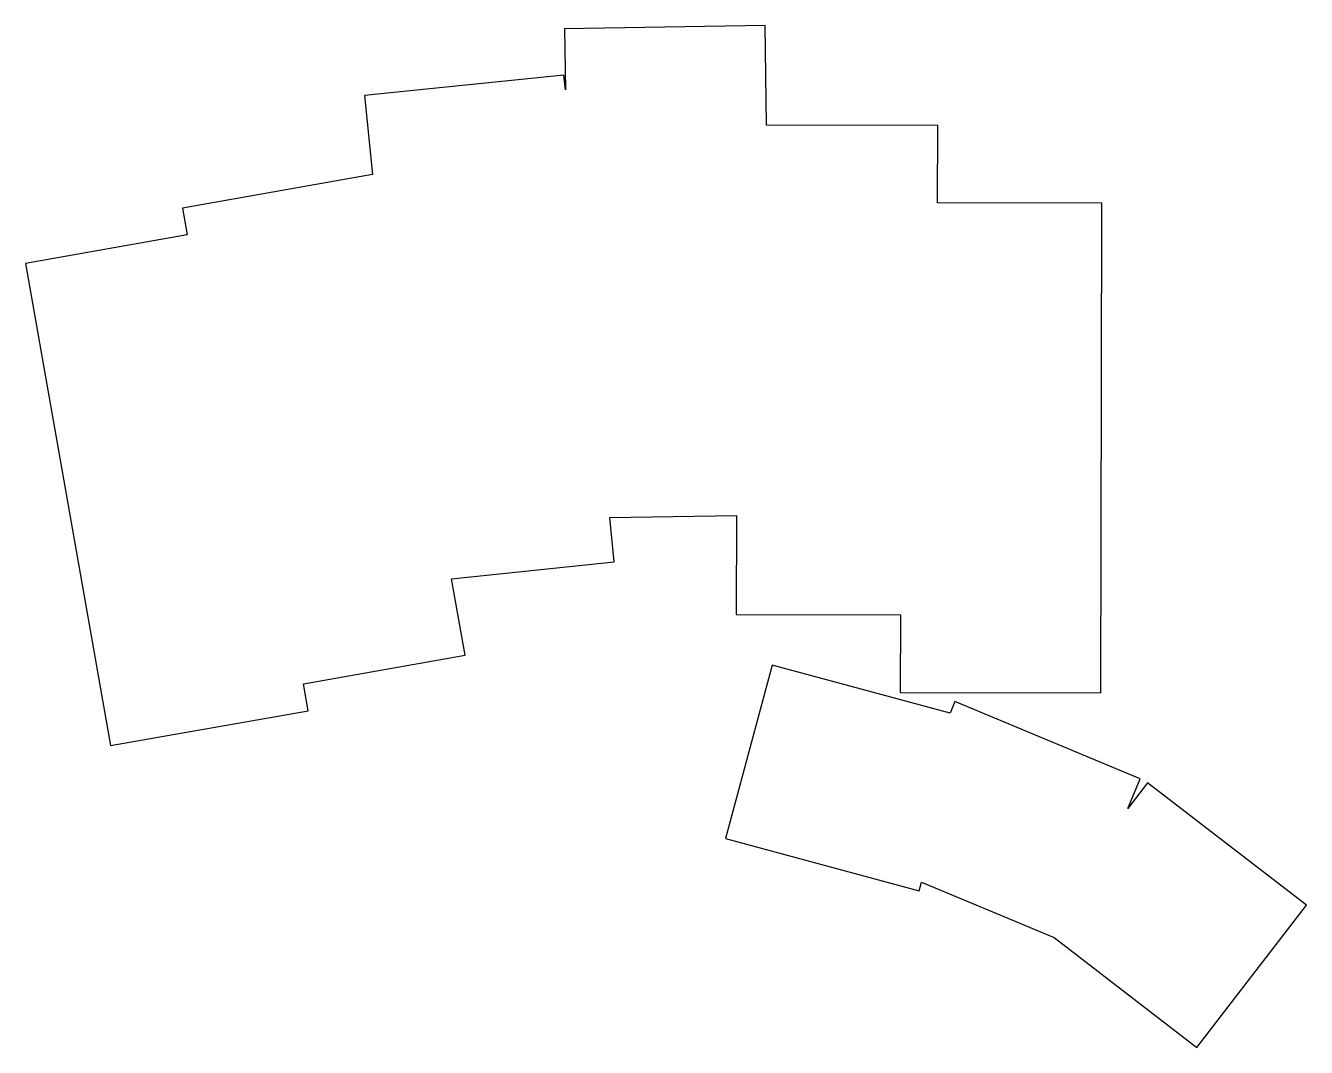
# Model space of a CAD drawing. Header units: millimetres. Extents: x 82 to 222, y -145 to -33.
import ezdxf

# ---------------------------------------------------------------- set-up
doc = ezdxf.new("R2010")
doc.units = ezdxf.units.MM

msp = doc.modelspace()

# ---------------------------------------------------------------- linework, layer by layer
for p, q in [((162.66, -32.64), (140.66, -32.98)), ((140.66, -32.98), (140.77, -39.68)), ((162.83, -43.56), (162.66, -32.64)), ((140.6, -38.06), (118.71, -40.32)), ((140.77, -39.68), (140.6, -38.06)), ((118.71, -40.32), (119.61, -48.97)), ((181.6, -43.59), (162.83, -43.56)), ((181.58, -52.09), (181.6, -43.59)), ((119.61, -48.97), (98.76, -52.65)), ((98.76, -52.65), (99.28, -55.6)), ((199.58, -52.12), (181.58, -52.09)), ((199.55, -71.82), (199.58, -52.12)), ((99.28, -55.6), (81.55, -58.73)), ((81.55, -58.73), (90.88, -111.61)), ((199.52, -88.82), (199.55, -71.82)), ((145.62, -86.61), (159.52, -86.39)), ((146.12, -91.47), (145.62, -86.61)), ((159.52, -86.39), (159.5, -97.25)), ((199.49, -105.82), (199.52, -88.82)), ((128.27, -93.32), (146.12, -91.47)), ((129.75, -101.71), (128.27, -93.32)), ((159.5, -97.25), (177.5, -97.28)), ((177.5, -97.28), (177.49, -105.78)), ((112.02, -104.84), (129.75, -101.71)), ((163.45, -102.79), (158.32, -121.81)), ((182.95, -108.05), (163.45, -102.79)), ((112.54, -107.79), (112.02, -104.84)), ((177.49, -105.78), (199.49, -105.82)), ((90.88, -111.61), (112.54, -107.79)), ((183.48, -106.79), (182.95, -108.05)), ((203.79, -115.25), (183.48, -106.79)), ((202.44, -118.5), (203.79, -115.25)), ((204.6, -115.69), (202.44, -118.5)), ((222.03, -129.11), (204.6, -115.69)), ((158.32, -121.81), (179.56, -127.54)), ((179.56, -127.54), (179.81, -126.6)), ((179.81, -126.6), (194.35, -132.66)), ((210.01, -144.72), (222.03, -129.11)), ((194.35, -132.66), (210.01, -144.72))]:
    msp.add_line(p, q)

doc.saveas('drawing.dxf')
